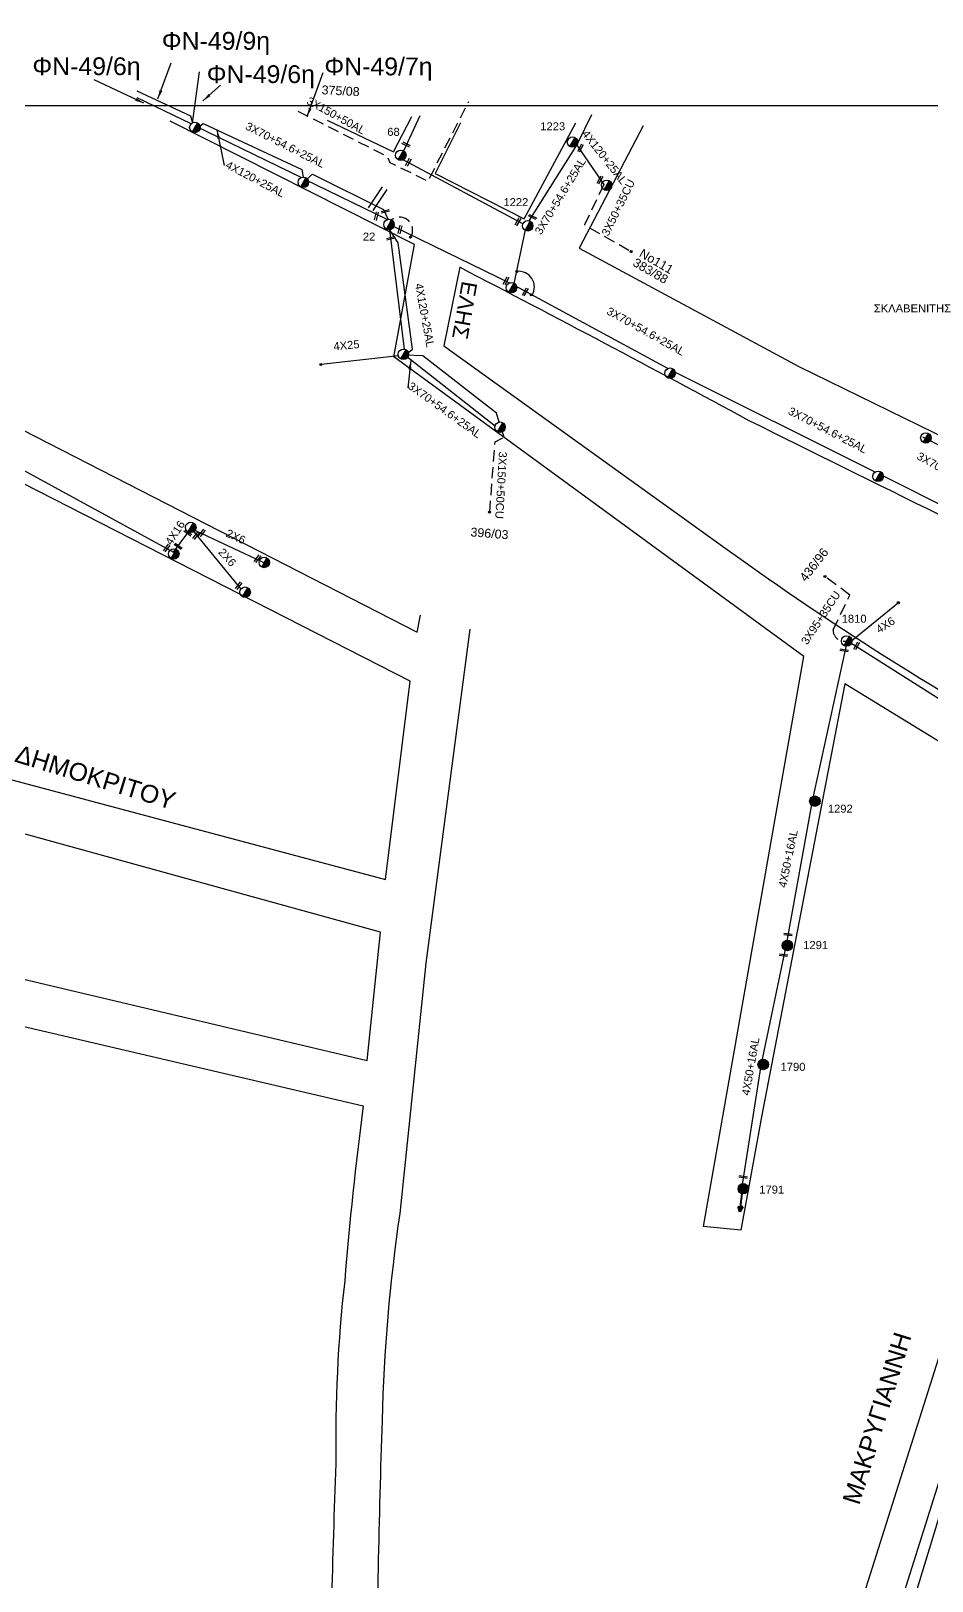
# Model space of a CAD drawing. Header units: millimetres. Extents: x 938 to 3112, y 793 to 1825.
# Drawn here: x 1566.7 to 1769.3, y 1476 to 1824.7 of the extents above; entities that cross this region are included whole.
import ezdxf
from ezdxf.enums import TextEntityAlignment as Align

# ---------------------------------------------------------------- set-up
doc = ezdxf.new("R2010")
doc.units = ezdxf.units.MM
doc.linetypes.add('DASHED', pattern=[19.05, 12.7, -6.35])
for name, color, linetype in [('Γέφυρες Εναερίου Δικτύου', 7, 'Continuous'), ('Γυμνά εναέρια ΧΤ (3Φ)   3x50+35CU', 7, 'Continuous'), ('Γυμνά εναέρια ΧΤ και ΦΟΠ (3Φ)   4x50+16AL', 7, 'Continuous'), ('Εναέρια παροχή ΧΤ 4x16', 7, 'SYN_LINE'), ('Εναέρια παροχή ΧΤ 4x25', 7, 'SYN_LINE'), ('Επίτονοι', 7, 'Continuous'), ('Επιγραφές - Σχήματα', 7, 'Continuous'), ('Καλώδια ΧΤ   2x6AL', 7, 'DASHED'), ('Καλώδια ΧΤ   3x150+50AL', 7, 'DASHED'), ('Καλώδια ΧΤ   3x150+50CU', 7, 'DASHED'), ('Καλώδια ΧΤ   3x95+35CU', 7, 'DASHED'), ('Μηχανική τομή', 7, 'Continuous'), ('Στύλος Ξύλινος', 7, 'Continuous'), ('Στύλος Ξύλινος @ 1', 7, 'Continuous'), ('Στύλος ΦΜ', 7, 'Continuous'), ('Στύλος ΦΜ @ 1', 7, 'Continuous'), ('Συνδέσεις', 7, 'Continuous'), ('Συνεστραμμένα ΧΤ   3x70+54.6+25AL', 7, 'SYN_LINE'), ('Συνεστραμμένα ΧΤ   4x120+25AL', 7, 'SYN_LINE'), ('Τομή', 7, 'Continuous'), ('Υπόβαθρο ΔΕΗ', 7, 'Continuous'), ('Υπόγεια καλώδια Παροχών ΧΤ   4x6', 7, 'DASHED')]:
    doc.layers.add(name, color=color, linetype=linetype)
doc.styles.get("Standard").update_dxf_attribs({"font": 'arial.ttf'})
doc.linetypes.add('SYN_LINE', pattern='A,0.5,-0.0001,["/\\/\\/\\/",Standard,S=0.1,R=0,X=0,Y=-0.05],-0.25', length=0.7501)
doc.dimstyles.new('ISO-25', dxfattribs={"dimtxt": 2.5, "dimasz": 2.5, "dimexe": 1.25, "dimexo": 0.625, "dimtad": 1, "dimtxsty": 'Standard', "dimcen": 2.5, "dimaunit": 2, "dimazin": 0, "dimtfac": 1, "dimtmove": 0, "dimatfit": 3, "dimfxl": 1, "dimarcsym": 0})

# ---------------------------------------------------------------- blocks, each defined once
blk = doc.blocks.new('ΥΠΑΡΧΩΝ ΤΣΙΜΕΝΤΕΝΙΟΣ ΣΤΥΛΟΣ')
at = {"layer": 'Στύλος ΦΜ'}
blk.add_hatch(color=256, dxfattribs=at).paths.add_polyline_path([(-1.29, -2.28, 0.574793), (2.62, 0, 0.268822), (1.3, 2.27)])
blk.add_line((-1.29, -2.28), (1.3, 2.27), dxfattribs=at)
blk.add_circle((0, 0), 2.62, dxfattribs=at)
at = {"layer": 'Στύλος ΦΜ', "flags": 4}
for tag, p in [('ΑΡΙΘΜΟΣ', (-4.68, 8.05)), ('ΤΥΠΟΣ', (-4.91, 3.03))]:
    blk.add_attdef(tag, p, '', height=4, dxfattribs=at)
blk = doc.blocks.new('ΥΠΑΡΧΩΝ ΞΥΛΙΝΟΣ ΣΤΥΛΟΣ')
at = {"layer": 'Στύλος Ξύλινος'}
h = blk.add_hatch(color=7, dxfattribs=at)
h.paths.add_polyline_path([(-2.62, 0, 0.270008), (-1.29, -2.28), (1.3, 2.27, 0.576266)])
h.paths.add_polyline_path([(-1.29, -2.28, 0.574793), (2.62, 0, 0.268822), (1.3, 2.27)])
at = {"layer": 'Στύλος Ξύλινος', "color": 7}
blk.add_line((-1.29, -2.28), (1.3, 2.27), dxfattribs=at)
blk.add_circle((0, 0), 2.62, dxfattribs=at)
at = {"layer": 'Στύλος Ξύλινος', "flags": 4}
for tag, p in [('ΑΡΙΘΜΟΣ', (-4.91, 8.6)), ('ΤΥΠΟΣ', (-4.85, 3.39))]:
    blk.add_attdef(tag, p, '', height=4, dxfattribs=at)
blk = doc.blocks.new('ΕΠΙΤΟΝΟΣ')
at = {"layer": 'Επίτονοι', "lineweight": 40, "ltscale": 40}
blk.add_hatch(color=256, dxfattribs=at).paths.add_polyline_path([(-1.13, 6.47), (0, 9.1), (1.13, 6.47)])
for p, q in [((-1.13, 6.47), (0, 9.1)), ((0, 9.1), (1.13, 6.47)), ((1.13, 6.47), (-1.13, 6.47)), ((-1.13, 6.47), (0, 6.47)), ((0, 6.47), (0, 0))]:
    blk.add_line(p, q, dxfattribs=at)
blk = doc.blocks.new('ΤΟΜΗ')
at = {"layer": 'Τομή', "ltscale": 40}
for p, q in [((-5.68, 0), (5.68, 0)), ((5.68, -2.33), (-5.68, -2.33))]:
    blk.add_line(p, q, dxfattribs=at)
blk = doc.blocks.new('ΜΗΧΑΝΙΚΗ ΤΟΜΗ')
at = {"layer": 'Μηχανική τομή', "ltscale": 40}
for p, q in [((-1.89, 0.78), (1.89, 0.78)), ((1.89, 0), (-1.89, 0))]:
    blk.add_line(p, q, dxfattribs=at)
blk = doc.blocks.new('_ΣΥΝΔΕΣΗ')
at = {"layer": 'Συνδέσεις', "linetype": 'SYN_LINE', "ltscale": 40}
blk.add_hatch(color=256, dxfattribs=at).paths.add_polyline_path([(0.5, -0.01, 1), (-0.5, -0.01, 1)])
at = {"layer": 'Συνδέσεις'}
blk.add_circle((0, -0.01), 0.5, dxfattribs=at)

msp = doc.modelspace()

# ---------------------------------------------------------------- linework, layer by layer
at = {"layer": 'Γέφυρες Εναερίου Δικτύου', "color": 2, "linetype": 'DASHED', "ltscale": 0.2}
msp.add_line((1750.87, 1687.14), (1750.24, 1687.54), dxfattribs=at)
msp.add_arc((1749.58, 1689.92), 2.47, 177.1366, 285.5052, dxfattribs=at)
at = {"layer": 'Γυμνά εναέρια ΧΤ (3Φ)   3x50+35CU', "color": 2, "linetype": 'DASHED', "ltscale": 0.2, "flags": 128}
msp.add_lwpolyline([(1695.54, 1790.18), (1691.16, 1781.1), (1701.75, 1775.09)], dxfattribs=at)
at = {"layer": 'Γυμνά εναέρια ΧΤ και ΦΟΠ (3Φ)   4x50+16AL', "color": 30, "flags": 128}
msp.add_lwpolyline([(1438.4, 1774.46), (1457.04, 1770.4), (1488.68, 1758.38), (1526.6, 1742.68), (1564.07, 1726.43), (1598.76, 1707.46)], dxfattribs=at)
at = {"layer": 'Γυμνά εναέρια ΧΤ και ΦΟΠ (3Φ)   4x50+16AL', "color": 2, "flags": 128}
msp.add_lwpolyline([(1779.54, 1669.01), (1750.24, 1687.54), (1742.39, 1651.56), (1736.59, 1619.55), (1730.82, 1591.97), (1726.43, 1563.78)], dxfattribs=at)
at = {"layer": 'Γυμνά εναέρια ΧΤ και ΦΟΠ (3Φ)   4x50+16AL', "color": 85, "flags": 128}
msp.add_lwpolyline([(1686.13, 1265.35), (1696.45, 1310.78), (1706.33, 1347.23), (1718.4, 1386.34), (1735.76, 1382.12), (1757.4, 1455.37), (1771.04, 1498.63), (1789.77, 1561.37), (1818.63, 1647.1), (1837.46, 1635.04), (1859.25, 1623.02)], dxfattribs=at)
at = {"layer": 'Εναέρια παροχή ΧΤ 4x16', "color": 30, "ltscale": 10, "flags": 128}
msp.add_lwpolyline([(1598.76, 1707.46), (1603.28, 1713.55)], dxfattribs=at)
at = {"layer": 'Εναέρια παροχή ΧΤ 4x25', "color": 2, "linetype": 'SYN_LINE', "ltscale": 20, "flags": 128}
for points in [[(1647.23, 1781.19), (1650.66, 1753.16)], [(1649.35, 1751.64), (1631.95, 1749.69)], [(1650.75, 1752.48), (1650.83, 1751.8), (1650.33, 1751.75)]]:
    msp.add_lwpolyline(points, dxfattribs=at)
at = {"layer": 'Επιγραφές - Σχήματα'}
msp.add_lwpolyline([(974.02, 1807.96), (2963.81, 1807.96), (2963.81, 804.4), (974.02, 804.4)], close=True, dxfattribs=at)
at = {"layer": 'Επιγραφές - Σχήματα', "color": 2, "linetype": 'DASHED', "ltscale": 0.2}
msp.add_arc((1649.63, 1779.93), 2.92, 326.8384, 128.29, dxfattribs=at)
at = {"layer": 'Επιγραφές - Σχήματα', "linetype": 'Continuous', "ltscale": 0.2}
msp.add_arc((1676.4, 1767.13), 3.54, 328.9624, 96.7662, dxfattribs=at)
at = {"layer": 'Καλώδια ΧΤ   2x6AL', "color": 30, "linetype": 'SYN_LINE', "ltscale": 15, "flags": 128}
for points in [[(1602.72, 1712.84), (1619.42, 1705)], [(1602.72, 1712.84), (1614, 1699.06)]]:
    msp.add_lwpolyline(points, dxfattribs=at)
at = {"layer": 'Καλώδια ΧΤ   3x150+50AL', "color": 62, "linetype": 'DASHED', "ltscale": 0.2, "flags": 128}
msp.add_lwpolyline([(1626.75, 1806.73), (1646.76, 1796.55), (1647.42, 1795.16), (1656, 1790.98), (1665.16, 1808.85)], dxfattribs=at)
at = {"layer": 'Καλώδια ΧΤ   3x150+50CU', "color": 62, "linetype": 'DASHED', "ltscale": 0.2, "flags": 128}
msp.add_lwpolyline([(1669.88, 1716.51), (1671.1, 1732.3), (1673.1, 1733.36)], dxfattribs=at)
at = {"layer": 'Καλώδια ΧΤ   3x95+35CU', "color": 2, "linetype": 'DASHED', "ltscale": 0.2}
for p, q in [((1750.84, 1697.82), (1745.3, 1701.99)), ((1747.12, 1690.04), (1750.84, 1697.82))]:
    msp.add_line(p, q, dxfattribs=at)
at = {"layer": 'Συνεστραμμένα ΧΤ   3x70+54.6+25AL', "color": 2, "linetype": 'SYN_LINE', "ltscale": 20, "flags": 128}
for points in [[(1650.57, 1797.74), (1654.27, 1805.75)], [(1678.77, 1782.04), (1689.46, 1799.06), (1689.47, 1799.09)], [(1677.34, 1781.34), (1650.44, 1795.75)], [(1648.34, 1780.78), (1674.47, 1767.97)], [(1675.5, 1767.43), (1675.59, 1767.38)], [(1709.91, 1748.8), (1675.59, 1767.38), (1675.65, 1767.68)], [(1650.83, 1751.8), (1671.2, 1735.85)], [(1756.57, 1725.51), (1710.79, 1748.33)], [(1792.64, 1707.42), (1757.52, 1725.04)]]:
    msp.add_lwpolyline(points, dxfattribs=at)
at = {"layer": 'Συνεστραμμένα ΧΤ   3x70+54.6+25AL', "color": 2, "linetype": 'SYN_LINE', "ltscale": 8, "flags": 128}
msp.add_lwpolyline([(1689.61, 1799.35), (1692.84, 1805.96)], dxfattribs=at)
at = {"layer": 'Συνεστραμμένα ΧΤ   3x70+54.6+25AL', "color": 2, "linetype": 'SYN_LINE', "ltscale": 15, "flags": 128}
msp.add_lwpolyline([(1675.34, 1767.52), (1677.9, 1779.97)], dxfattribs=at)
at = {"layer": 'Συνεστραμμένα ΧΤ   3x70+54.6+25AL', "color": 27, "linetype": 'SYN_LINE', "ltscale": 20, "flags": 128}
msp.add_lwpolyline([(1794.98, 1719.54), (1767.32, 1733.38)], dxfattribs=at)
at = {"layer": 'Συνεστραμμένα ΧΤ   4x120+25AL', "color": 85, "linetype": 'SYN_LINE', "ltscale": 15, "flags": 128}
for points in [[(1603.06, 1804.01), (1604.62, 1815.52)], [(1602.71, 1803.82), (1590.58, 1809.73)]]:
    msp.add_lwpolyline(points, dxfattribs=at)
at = {"layer": 'Συνεστραμμένα ΧΤ   4x120+25AL', "color": 151, "linetype": 'SYN_LINE', "ltscale": 20, "flags": 128}
for points in [[(1590.53, 1811.26), (1602.62, 1805.62), (1603.06, 1804.01)], [(1603.91, 1803.61), (1604.6, 1803.28), (1605.41, 1803.94), (1627.61, 1793.54), (1627.91, 1791.86), (1627.92, 1791.85)], [(1628.79, 1791.42), (1630.03, 1792.52), (1646.01, 1784.61), (1647.03, 1782.36)]]:
    msp.add_lwpolyline(points, dxfattribs=at)
at = {"layer": 'Συνεστραμμένα ΧΤ   4x120+25AL', "color": 85, "linetype": 'SYN_LINE', "ltscale": 20, "flags": 128}
for points in [[(1627.47, 1791.76), (1603.74, 1803.32)], [(1646.85, 1782.32), (1628.34, 1791.34)]]:
    msp.add_lwpolyline(points, dxfattribs=at)
at = {"layer": 'Συνεστραμμένα ΧΤ   4x120+25AL', "color": 2, "linetype": 'SYN_LINE', "ltscale": 10, "flags": 128}
msp.add_lwpolyline([(1689.46, 1799.06), (1695.54, 1790.18)], dxfattribs=at)
at = {"layer": 'Συνεστραμμένα ΧΤ   4x120+25AL', "color": 62, "linetype": 'SYN_LINE', "ltscale": 20, "flags": 128}
for points in [[(1650.83, 1751.8), (1652.5, 1753.19), (1649.28, 1777.07), (1647.33, 1780.08)], [(1672.04, 1736.76), (1671.42, 1738.78), (1654.83, 1751.67), (1650.83, 1751.8)], [(1673.1, 1733.36), (1672.34, 1735.81)]]:
    msp.add_lwpolyline(points, dxfattribs=at)
at = {"layer": 'Υπόβαθρο ΔΕΗ', "flags": 128}
for points in [[(1665.42, 1690.16), (1655.5, 1615.02), (1649.65, 1558.71, 0.03013), (1645.68, 1512.19, 0.007223), (1644.37, 1445.62, -0.004349), (1642.05, 1392.66, -0.002152), (1638.63, 1324.56), (1681.78, 1286.58), (1712.69, 1398.25), (1729.24, 1394.28), (1760.92, 1494.69), (1791.71, 1592.04), (1807.62, 1642.41), (1749.77, 1677.85), (1731.01, 1580.41), (1726.37, 1554.95), (1717.98, 1555.73), (1733.66, 1644.9), (1740.51, 1684.04), (1648.35, 1751.46), (1652.99, 1776.71), (1598.01, 1804.46)], [(1665.42, 1690.16), (1655.5, 1615.02), (1649.65, 1558.71, 0.03013), (1645.68, 1512.19, 0.007223), (1644.37, 1445.62, -0.004349), (1642.05, 1392.66, -0.002152), (1638.63, 1324.56), (1681.78, 1286.58), (1712.69, 1398.25), (1729.24, 1394.28), (1760.92, 1494.69), (1791.71, 1592.04), (1807.62, 1642.41), (1749.77, 1677.85), (1731.01, 1580.41), (1726.37, 1554.95), (1717.98, 1555.73), (1733.66, 1644.9), (1740.51, 1684.04), (1648.35, 1751.46), (1652.99, 1776.71), (1598.01, 1804.46)], [(1663.13, 1771.57), (1659.6, 1753.88), (1722.25, 1708.85, 0.028998), (1790.76, 1664.97, -0.009322), (1863.84, 1622.06, -0.01684), (1895.31, 1603.79, 0.065399), (1943.84, 1585.88, 0.023792), (1966.96, 1582.05), (1983.99, 1613.15, -0.005825), (1898.26, 1653.67, 0.00172), (1813.91, 1695.02, -0.002846), (1728.22, 1737.05, 0.004593), (1663.13, 1771.57, -13.107716)], [(1663.13, 1771.57), (1659.6, 1753.88), (1722.25, 1708.85, 0.028998), (1790.76, 1664.97, -0.009322), (1863.84, 1622.06, -0.01684), (1895.31, 1603.79, 0.065399), (1943.84, 1585.88, 0.023792), (1966.96, 1582.05), (1983.99, 1613.15, -0.005825), (1898.26, 1653.67, 0.00172), (1813.91, 1695.02, -0.002846), (1728.22, 1737.05, 0.004593), (1663.13, 1771.57, -13.107716)], [(1902.74, 1545.24), (1952.24, 1512.68), (1975.04, 1541.92), (1982.13, 1554.7), (1983.22, 1560.38), (1965.45, 1570.59, -0.071197), (1899.01, 1590.32, -0.025167), (1877.4, 1601.96), (1816.73, 1636.81), (1796.69, 1572.1), (1777.11, 1510.72), (1756.99, 1444.82), (1737.1, 1380.25), (1719.95, 1384.76), (1699.74, 1315.36), (1689.83, 1279.6), (1742.44, 1236.52)], [(1902.74, 1545.24), (1952.24, 1512.68), (1975.04, 1541.92), (1982.13, 1554.7), (1983.22, 1560.38), (1965.45, 1570.59, -0.071197), (1899.01, 1590.32, -0.025167), (1877.4, 1601.96), (1816.73, 1636.81), (1796.69, 1572.1), (1777.11, 1510.72), (1756.99, 1444.82), (1737.1, 1380.25), (1719.95, 1384.76), (1699.74, 1315.36), (1689.83, 1279.6), (1742.44, 1236.52)]]:
    msp.add_lwpolyline(points, format="xyb", dxfattribs=at)
for points in [[(1633.33, 1804.66), (1648.25, 1797.53), (1652.38, 1805.52)], [(1633.33, 1804.66), (1648.25, 1797.53), (1652.38, 1805.52)], [(1663.29, 1804.11), (1657.65, 1792.69), (1677.62, 1782.44), (1689.27, 1804.06)], [(1663.29, 1804.11), (1657.65, 1792.69), (1677.62, 1782.44), (1689.27, 1804.06)], [(1704.41, 1803.41), (1690.02, 1775.84), (1739.43, 1749.25), (1773.11, 1732.75), (1798.07, 1720.26), (1831.58, 1779.08), (1845.18, 1803.58)], [(1704.41, 1803.41), (1690.02, 1775.84), (1739.43, 1749.25), (1773.11, 1732.75), (1798.07, 1720.26), (1831.58, 1779.08), (1845.18, 1803.58)], [(1562.19, 1802.57), (1540.87, 1747.22), (1653.6, 1689.48), (1654.29, 1693.34)], [(1562.19, 1802.57), (1540.87, 1747.22), (1653.6, 1689.48), (1654.29, 1693.34)]]:
    msp.add_lwpolyline(points, dxfattribs=at)
for points in [[(1652.01, 1678.45), (1537.01, 1737.21), (1512.03, 1669.67), (1646.44, 1633.83)], [(1652.01, 1678.45), (1537.01, 1737.21), (1512.03, 1669.67), (1646.44, 1633.83)], [(1507.76, 1660.65), (1497.73, 1632.67), (1500.45, 1626.73), (1642.34, 1593.14), (1645.31, 1621.98), (1548.8, 1648.61)], [(1507.76, 1660.65), (1497.73, 1632.67), (1500.45, 1626.73), (1642.34, 1593.14), (1645.31, 1621.98), (1548.8, 1648.61)]]:
    msp.add_lwpolyline(points, close=True, dxfattribs=at)
msp.add_lwpolyline([(1641.45, 1582.88, 0.013123), (1637.27, 1543.56, 0.032421), (1635.29, 1502.39, 0.009172), (1633.93, 1438.95, -0.000909), (1629.1, 1333.24, -0.013266), (1596.89, 1360.72), (1549.92, 1412.88), (1516.96, 1448.59), (1476.17, 1497.45), (1494.39, 1613.28), (1499.35, 1616.13)], format="xyb", close=True, dxfattribs=at)
msp.add_lwpolyline([(1641.45, 1582.88, 0.013123), (1637.27, 1543.56, 0.032421), (1635.29, 1502.39, 0.009172), (1633.93, 1438.95, -0.000909), (1629.1, 1333.24, -0.013266), (1596.89, 1360.72), (1549.92, 1412.88), (1516.96, 1448.59), (1476.17, 1497.45), (1494.39, 1613.28), (1499.35, 1616.13)], format="xyb", close=True, dxfattribs=at)
at = {"layer": 'Υπόγεια καλώδια Παροχών ΧΤ   4x6', "color": 2, "linetype": 'SYN_LINE', "ltscale": 10}
msp.add_line((1761.81, 1696.11), (1750.87, 1687.14), dxfattribs=at)

# ---------------------------------------------------------------- block references
at = {"layer": 'Επίτονοι', "xscale": 0.4499999999997629, "yscale": 0.4499999999997629, "zscale": 0.4499999999997629, "rotation": 173.0422859946908}
msp.add_blockref('ΕΠΙΤΟΝΟΣ', (1726.63, 1563.11), dxfattribs=at)
msp.add_blockref('ΕΠΙΤΟΝΟΣ', (1726.63, 1563.11), dxfattribs=at)
at = {"layer": 'Μηχανική τομή'}
for p, xscale, yscale, zscale, rotation in [((1651.17, 1799.37), 0.4999999999999113, 0.4999999999999113, 0.4999999999999113, 154.4561412892222), ((1651.41, 1795.28), 0.499999999999892, 0.499999999999892, 0.499999999999892, 240.8781210809416), ((1690.13, 1798.51), 0.499999999999892, 0.499999999999892, 0.499999999999892, 240.8781210809416), ((1694.5, 1791.34), 0.499999999999892, 0.499999999999892, 0.499999999999892, 240.8781210809416), ((1644.2, 1783.13), 0.4999999999999362, 0.4999999999999362, 0.4999999999999362, 255.6484155293049), ((1646.36, 1784.33), 0.4999999999999363, 0.4999999999999363, 0.4999999999999363, 194.0441900356151), ((1676.05, 1781.94), 0.499999999999892, 0.499999999999892, 0.499999999999892, 240.8781210809416), ((1679.6, 1783.06), 0.4999999999999113, 0.4999999999999113, 0.4999999999999113, 154.4561412892222), ((1647.56, 1778.3), 0.4999999999999363, 0.4999999999999363, 0.4999999999999363, 194.0441900356151), ((1649.54, 1780.11), 0.4999999999999362, 0.4999999999999362, 0.4999999999999362, 255.6484155293049), ((1673.38, 1768.61), 0.499999999999892, 0.499999999999892, 0.499999999999892, 240.8781210809416), ((1677.7, 1766.16), 0.499999999999892, 0.499999999999892, 0.499999999999892, 240.8781210809416), ((1602.12, 1711.98), 0.4999999999998313, 0.4999999999998313, 0.4999999999998313, 143.8257473215673), ((1605, 1711.91), 0.4999999999999213, 0.4999999999999213, 0.4999999999999213, 232.1881526763892), ((1597.08, 1708.51), 0.4999999999999213, 0.4999999999999213, 0.4999999999999213, 232.1881526763892), ((1599.93, 1708.96), 0.4999999999998313, 0.4999999999998313, 0.4999999999998313, 143.8257473215673), ((1603.68, 1711.34), 0.4999999999999213, 0.4999999999999213, 0.4999999999999213, 232.1881526763892), ((1617.49, 1706.14), 0.4999999999999213, 0.4999999999999213, 0.4999999999999213, 232.1881526763892), ((1613.26, 1700.08), 0.4999999999999213, 0.4999999999999213, 0.4999999999999213, 232.1881526763892), ((1749.61, 1685.59), 0.4999999999999005, 0.4999999999999005, 0.4999999999999005, 172.0121817505697), ((1752.24, 1686.5), 0.499999999999892, 0.499999999999892, 0.499999999999892, 240.8781210809416), ((1736.99, 1621.65), 0.4999999999999005, 0.4999999999999005, 0.4999999999999005, 172.0121817505697), ((1735.98, 1617), 0.4999999999999005, 0.4999999999999005, 0.4999999999999005, 172.0121817505697), ((1726.93, 1567.1), 0.4999999999999005, 0.4999999999999005, 0.4999999999999005, 172.0121817505697)]:
    msp.add_blockref('ΜΗΧΑΝΙΚΗ ΤΟΜΗ', p, dxfattribs=dict(at, xscale=xscale, yscale=yscale, zscale=zscale, rotation=rotation))
at = {"layer": 'Στύλος Ξύλινος @ 1', "ltscale": 40}
ref = msp.add_blockref('ΥΠΑΡΧΩΝ ΞΥΛΙΝΟΣ ΣΤΥΛΟΣ', (1743.01, 1651.46), dxfattribs=dict(at, xscale=0.4499999999998181, yscale=0.4499999999998181, zscale=0.4499999999998181))
ref.add_attrib('ΤΥΠΟΣ', '1292', (1745.92, 1648.87), dxfattribs={"layer": 'Στύλος Ξύλινος', "height": 1.8, "flags": 4})
ref = msp.add_blockref('ΥΠΑΡΧΩΝ ΞΥΛΙΝΟΣ ΣΤΥΛΟΣ', (1743.01, 1651.46), dxfattribs=dict(at, xscale=0.4499999999998181, yscale=0.4499999999998181, zscale=0.4499999999998181))
ref.add_attrib('ΤΥΠΟΣ', '1292', (1745.92, 1648.87), dxfattribs={"layer": 'Στύλος Ξύλινος', "height": 1.8, "flags": 4})
ref = msp.add_blockref('ΥΠΑΡΧΩΝ ΞΥΛΙΝΟΣ ΣΤΥΛΟΣ', (1736.83, 1618.99), dxfattribs=dict(at, xscale=0.4499999999998181, yscale=0.4499999999998181, zscale=0.4499999999998181))
ref.add_attrib('ΤΥΠΟΣ', '1291', (1740.38, 1618.19), dxfattribs={"layer": 'Στύλος Ξύλινος', "height": 1.8, "flags": 4})
ref = msp.add_blockref('ΥΠΑΡΧΩΝ ΞΥΛΙΝΟΣ ΣΤΥΛΟΣ', (1736.83, 1618.99), dxfattribs=dict(at, xscale=0.4499999999998181, yscale=0.4499999999998181, zscale=0.4499999999998181))
ref.add_attrib('ΤΥΠΟΣ', '1291', (1740.38, 1618.19), dxfattribs={"layer": 'Στύλος Ξύλινος', "height": 1.8, "flags": 4})
ref = msp.add_blockref('ΥΠΑΡΧΩΝ ΞΥΛΙΝΟΣ ΣΤΥΛΟΣ', (1731.38, 1592.23), dxfattribs=dict(at, xscale=0.4499999999998181, yscale=0.4499999999998181, zscale=0.4499999999998181))
ref.add_attrib('ΤΥΠΟΣ', '1790', (1735.29, 1590.79), dxfattribs={"layer": 'Στύλος Ξύλινος', "height": 1.8, "flags": 4})
ref = msp.add_blockref('ΥΠΑΡΧΩΝ ΞΥΛΙΝΟΣ ΣΤΥΛΟΣ', (1731.38, 1592.23), dxfattribs=dict(at, xscale=0.4499999999998181, yscale=0.4499999999998181, zscale=0.4499999999998181))
ref.add_attrib('ΤΥΠΟΣ', '1790', (1735.29, 1590.79), dxfattribs={"layer": 'Στύλος Ξύλινος', "height": 1.8, "flags": 4})
ref = msp.add_blockref('ΥΠΑΡΧΩΝ ΞΥΛΙΝΟΣ ΣΤΥΛΟΣ', (1726.9, 1564.26), dxfattribs=dict(at, xscale=0.4499999999998181, yscale=0.4499999999998181, zscale=0.4499999999998181))
ref.add_attrib('ΤΥΠΟΣ', '1791', (1730.51, 1563.17), dxfattribs={"layer": 'Στύλος Ξύλινος', "height": 1.8, "flags": 4})
ref = msp.add_blockref('ΥΠΑΡΧΩΝ ΞΥΛΙΝΟΣ ΣΤΥΛΟΣ', (1726.9, 1564.26), dxfattribs=dict(at, xscale=0.4499999999998181, yscale=0.4499999999998181, zscale=0.4499999999998181))
ref.add_attrib('ΤΥΠΟΣ', '1791', (1730.51, 1563.17), dxfattribs={"layer": 'Στύλος Ξύλινος', "height": 1.8, "flags": 4})
at = {"layer": 'Στύλος ΦΜ @ 1', "ltscale": 40, "xscale": 0.4499999999998181, "yscale": 0.4499999999998181, "zscale": 0.4499999999998181}
for p in [(1603.58, 1803.03), (1603.58, 1803.03), (1627.97, 1790.69), (1696.18, 1790.03), (1696.18, 1790.03), (1674.77, 1766.99), (1650.47, 1752), (1710.45, 1747.75), (1710.45, 1747.75), (1672.21, 1735.6), (1767.97, 1733.18), (1767.97, 1733.18), (1757.23, 1724.54), (1757.23, 1724.54), (1602.66, 1713.06), (1602.66, 1713.06), (1598.83, 1707.08), (1598.83, 1707.08), (1619.18, 1705.17), (1619.18, 1705.17), (1614.87, 1698.47), (1614.87, 1698.47)]:
    msp.add_blockref('ΥΠΑΡΧΩΝ ΤΣΙΜΕΝΤΕΝΙΟΣ ΣΤΥΛΟΣ', p, dxfattribs=at)
at = {"layer": 'Στύλος ΦΜ @ 1', "ltscale": 40}
ref = msp.add_blockref('ΥΠΑΡΧΩΝ ΤΣΙΜΕΝΤΕΝΙΟΣ ΣΤΥΛΟΣ', (1649.88, 1796.78), dxfattribs=dict(at, xscale=0.4499999999998181, yscale=0.4499999999998181, zscale=0.4499999999998181))
ref.add_attrib('ΤΥΠΟΣ', '68', (1646.84, 1801.15), dxfattribs={"layer": 'Στύλος ΦΜ', "height": 1.8, "flags": 4})
ref = msp.add_blockref('ΥΠΑΡΧΩΝ ΤΣΙΜΕΝΤΕΝΙΟΣ ΣΤΥΛΟΣ', (1649.88, 1796.78), dxfattribs=dict(at, xscale=0.4499999999998181, yscale=0.4499999999998181, zscale=0.4499999999998181))
ref.add_attrib('ΤΥΠΟΣ', '68', (1646.84, 1801.15), dxfattribs={"layer": 'Στύλος ΦΜ', "height": 1.8, "flags": 4})
ref = msp.add_blockref('ΥΠΑΡΧΩΝ ΤΣΙΜΕΝΤΕΝΙΟΣ ΣΤΥΛΟΣ', (1688.5, 1799.75), dxfattribs=dict(at, xscale=0.4499999999998181, yscale=0.4499999999998181, zscale=0.4499999999998181))
ref.add_attrib('ΤΥΠΟΣ', '1223', (1681.25, 1802.39), dxfattribs={"layer": 'Στύλος ΦΜ', "height": 1.8, "flags": 4})
ref = msp.add_blockref('ΥΠΑΡΧΩΝ ΤΣΙΜΕΝΤΕΝΙΟΣ ΣΤΥΛΟΣ', (1678.43, 1780.91), dxfattribs=dict(at, xscale=0.4499999999998181, yscale=0.4499999999998181, zscale=0.4499999999998181))
ref.add_attrib('ΤΥΠΟΣ', '1222', (1672.97, 1785.33), dxfattribs={"layer": 'Στύλος ΦΜ', "height": 1.8, "flags": 4})
ref = msp.add_blockref('ΥΠΑΡΧΩΝ ΤΣΙΜΕΝΤΕΝΙΟΣ ΣΤΥΛΟΣ', (1647.24, 1781.2), dxfattribs=dict(at, xscale=0.4499999999998181, yscale=0.4499999999998181, zscale=0.4499999999998181))
ref.add_attrib('ΤΥΠΟΣ', '22', (1641.35, 1777.58), dxfattribs={"layer": 'Στύλος ΦΜ', "height": 1.8, "flags": 4})
ref = msp.add_blockref('ΥΠΑΡΧΩΝ ΤΣΙΜΕΝΤΕΝΙΟΣ ΣΤΥΛΟΣ', (1750.16, 1687.49), dxfattribs=dict(at, xscale=0.4499999999998181, yscale=0.4499999999998181, zscale=0.4499999999998181))
ref.add_attrib('ΤΥΠΟΣ', '1810', (1749.04, 1691.61), dxfattribs={"layer": 'Στύλος ΦΜ', "height": 1.8, "flags": 4})
ref = msp.add_blockref('ΥΠΑΡΧΩΝ ΤΣΙΜΕΝΤΕΝΙΟΣ ΣΤΥΛΟΣ', (1750.16, 1687.49), dxfattribs=dict(at, xscale=0.4499999999998181, yscale=0.4499999999998181, zscale=0.4499999999998181))
ref.add_attrib('ΤΥΠΟΣ', '1810', (1749.04, 1691.61), dxfattribs={"layer": 'Στύλος ΦΜ', "height": 1.8, "flags": 4})
at = {"layer": 'Συνδέσεις', "xscale": 0.4500000000000455, "yscale": 0.4500000000000455, "zscale": 0.4500000000000455}
for p in [(1652.07, 1778.34), (1701.72, 1775.1), (1675.98, 1770.65), (1679.24, 1765.41), (1631.92, 1749.7), (1669.85, 1716.52), (1745.28, 1702), (1761.78, 1696.12)]:
    msp.add_blockref('_ΣΥΝΔΕΣΗ', p, dxfattribs=at)
at = {"layer": 'Τομή', "xscale": 0.499999999999958, "yscale": 0.499999999999958, "zscale": 0.499999999999958, "rotation": 56.28730171476256}
msp.add_blockref('ΤΟΜΗ', (1644.23, 1787.34), dxfattribs=at)

# ---------------------------------------------------------------- texts
at = {"layer": 'Γυμνά εναέρια ΧΤ (3Φ)   3x50+35CU'}
msp.add_text('3X50+35CU', height=1.8, rotation=63.7903, dxfattribs=at).set_placement((1698.78, 1785.02), align=Align.MIDDLE)
at = {"layer": 'Γυμνά εναέρια ΧΤ και ΦΟΠ (3Φ)   4x50+16AL'}
for rotation, p in [(78.3971, (1736.98, 1638.52)), (80.1395, (1728.54, 1591.79))]:
    msp.add_text('4X50+16AL', height=1.8, rotation=rotation, dxfattribs=at).set_placement(p, align=Align.MIDDLE)
at = {"layer": 'Εναέρια παροχή ΧΤ 4x16', "ltscale": 20}
msp.add_text('4X16', height=1.8, rotation=57.3143, dxfattribs=at).set_placement((1599.12, 1711.82), align=Align.MIDDLE)
at = {"layer": 'Εναέρια παροχή ΧΤ 4x25', "ltscale": 20}
msp.add_text('4X25', height=1.8, rotation=5.3902, dxfattribs=at).set_placement((1637.67, 1754.04), align=Align.MIDDLE)
at = {"layer": 'Επιγραφές - Σχήματα', "linetype": 'DASHED', "ltscale": 0.2, "char_height": 4, "width": 17.2922, "attachment_point": 1}
for s, insert in [('ΦΝ-49/9η', (1596.14, 1824.52)), ('ΦΝ-49/6η', (1567.03, 1818.81)), ('ΦΝ-49/6η', (1606.24, 1817.03)), ('ΦΝ-49/7η', (1632.7, 1818.76))]:
    msp.add_mtext(s, dxfattribs=dict(at, insert=insert))
at = {"layer": 'Επιγραφές - Σχήματα', "linetype": 'DASHED', "ltscale": 0.2, "attachment_point": 1}
for s, insert, char_height, width, rotation in [('375/08', (1632.14, 1812.51), 2, 17.7581, 357.0186), ('Νο111', (1704.32, 1775.85), 2, 17.7581, 329.8323), ('383/88', (1702.86, 1773.78), 2, 17.7581, 329.8323), ('ΕΛΗΣ', (1667.11, 1768.03), 3.5, 17.2922, 260.1295), ('396/03', (1665.65, 1713.04), 2, 17.7581, 355.5767), ('436/96', (1739.39, 1701.91), 2, 17.7581, 52.0877), ('ΔΗΜΟΚΡΙΤΟΥ', (1564.01, 1664.23), 4, 17.2922, 342.9416), ('ΜΑΚΡΥΓΙΑΝΝΗ', (1749.15, 1494.09), 4, 48.5909, 72.8458)]:
    msp.add_mtext(s, dxfattribs=dict(at, insert=insert, char_height=char_height, width=width, rotation=rotation))
at = {"layer": 'Επιγραφές - Σχήματα', "color": 1, "linetype": 'Continuous', "ltscale": 0.2, "insert": (1756.26, 1763.23), "char_height": 1.8, "width": 8.9343, "attachment_point": 1}
msp.add_mtext('ΣΚΛΑΒΕΝΙΤΗΣ', dxfattribs=at)
at = {"layer": 'Καλώδια ΧΤ   2x6AL', "ltscale": 0.2}
for rotation, p in [(335.0581, (1612.78, 1710.98)), (312.0662, (1610.86, 1706.31))]:
    msp.add_text('2X6', height=1.8, rotation=rotation, dxfattribs=at).set_placement(p, align=Align.MIDDLE)
at = {"layer": 'Καλώδια ΧΤ   3x150+50AL', "ltscale": 0.2}
msp.add_text('3X150+50AL', height=1.8, rotation=331.1365, dxfattribs=at).set_placement((1635.34, 1805.72), align=Align.MIDDLE)
at = {"layer": 'Καλώδια ΧΤ   3x150+50CU', "ltscale": 0.2}
msp.add_text('3X150+50CU', height=1.8, rotation=266.8172, dxfattribs=at).set_placement((1672.44, 1722.54), align=Align.MIDDLE)
at = {"layer": 'Καλώδια ΧΤ   3x95+35CU', "ltscale": 0.2}
msp.add_text('3X95+35CU', height=1.8, rotation=56.5351, dxfattribs=at).set_placement((1744.33, 1692.74), align=Align.MIDDLE)
at = {"layer": 'Συνεστραμμένα ΧΤ   3x70+54.6+25AL', "ltscale": 20}
for rotation, p in [(333.119, (1623.9, 1799.1)), (58.6382, (1685.74, 1787.57)), (330.8424, (1704.99, 1757.17)), (324.2368, (1659.77, 1739.47)), (332.6388, (1745.91, 1734.95)), (330.6656, (1774.71, 1724.54))]:
    msp.add_text('3X70+54.6+25AL', height=1.8, rotation=rotation, dxfattribs=at).set_placement(p, align=Align.MIDDLE)
at = {"layer": 'Συνεστραμμένα ΧΤ   4x120+25AL', "ltscale": 20}
for rotation, p in [(308.0523, (1695.71, 1796.36)), (332.221, (1617.18, 1791.43)), (280.4177, (1655.27, 1760.78))]:
    msp.add_text('4X120+25AL', height=1.8, rotation=rotation, dxfattribs=at).set_placement(p, align=Align.MIDDLE)
at = {"layer": 'Υπόγεια καλώδια Παροχών ΧΤ   4x6', "ltscale": 0.2}
msp.add_text('4X6', height=1.8, rotation=32.4119, dxfattribs=at).set_placement((1758.85, 1691.09), align=Align.MIDDLE)

# ---------------------------------------------------------------- leaders
at = {"layer": 'Επιγραφές - Σχήματα', "ltscale": 40}
for points in [[(1595.25, 1809.46), (1598.26, 1817.6)], [(1592.1, 1808.49), (1580.9, 1813.74)], [(1628.83, 1805.47), (1632.42, 1815.41)], [(1605.4, 1809.02), (1609.37, 1812.53)], [(1608.55, 1802.52), (1610.15, 1794.46)], [(1652.13, 1750.61), (1651.49, 1744.49)]]:
    msp.add_leader(points, dimstyle='ISO-25', override={"dimasz": 2, "dimtad": 0}, dxfattribs=at)

doc.saveas('drawing.dxf')
